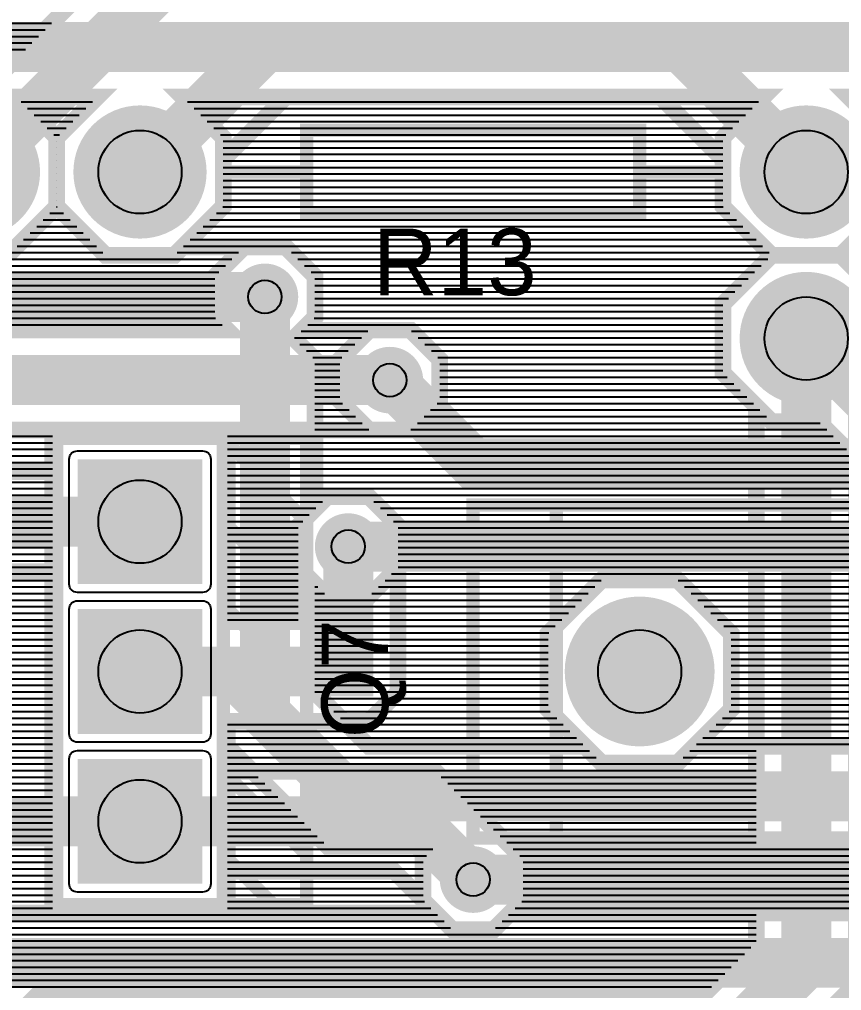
# Model space of a CAD drawing. Header units: inches. Extents: x -5.9 to 5.9, y -1.2 to 1.2.
# Drawn here: x 1.737 to 2.23, y 0.077 to 0.66 of the extents above; entities that cross this region are included whole.
import ezdxf

# ---------------------------------------------------------------- set-up
doc = ezdxf.new("R2010")
doc.units = ezdxf.units.IN
doc.layers.get('0').update_dxf_attribs({"linetype": 'CONTINUOUS'})

# ---------------------------------------------------------------- blocks, each defined once
blk = doc.blocks.new('EPAD')
at = {"const_width": 0.5}
blk.add_lwpolyline([(-0.25, 0, 1), (0.25, 0, 1)], format="xyb", close=True, dxfattribs=at)
blk = doc.blocks.new('RPAD')
blk.add_trace([(-0.5, -0.5), (-0.5, 0.5), (0.5, -0.5), (0.5, 0.5)])

msp = doc.modelspace()

# ---------------------------------------------------------------- linework, layer by layer
for points, const_width in [([(1.716633, 0.6185), (1.821633, 0.7235), (2.746485, 0.7235), (2.814059, 0.655926), (2.814059, -0.069074), (2.846485, -0.1015), (3.196485, -0.1015), (3.264059, -0.169074), (3.264059, -0.444074)], 0.01), ([(3.309059, -0.5315), (3.234059, -0.4565), (3.234059, -0.1815), (3.184059, -0.1315), (2.834059, -0.1315), (2.784059, -0.0815), (2.784059, 0.6435), (2.734059, 0.6935), (1.834059, 0.6935), (1.709059, 0.5685)], 0.03), ([(2.209059, 0.5685), (2.134059, 0.6435), (0.284059, 0.6435), (0.109059, 0.4685), (-0.810941, 0.4685)], 0.03), ([(1.209059, 0.5685), (1.284059, 0.6435), (4.734059, 0.6435), (4.809059, 0.5685)], 0.03), ([(3.109059, -0.8315), (3.109059, -0.7565), (3.059059, -0.7065), (3.059059, -0.1815), (2.784059, -0.1815), (2.734059, -0.1315), (2.734059, 0.5935), (2.684059, 0.6435), (1.884059, 0.6435), (1.809059, 0.5685)], 0.03), ([(2.209059, 0.5685), (2.434059, 0.5685), (2.509059, 0.6435), (3.084059, 0.6435), (3.134059, 0.5935), (3.134059, 0.3685)], 0.03), ([(2.259059, 0.547789), (2.22977, 0.5185), (2.188348, 0.5185), (2.159059, 0.547789), (2.159059, 0.589211), (2.183349, 0.6135), (1.896485, 0.6135), (1.859059, 0.576074), (1.859059, 0.547789), (1.834769, 0.5235), (1.896485, 0.5235), (1.914059, 0.505926), (1.914059, 0.481074), (1.906485, 0.4735), (1.971485, 0.4735), (1.989059, 0.455926), (1.989059, 0.431074), (1.971485, 0.4135), (1.071633, 0.4135)], 0.01), ([(2.24977, 0.5385), (2.22977, 0.5185), (2.188348, 0.5185), (2.159059, 0.547789), (2.159059, 0.576074), (2.121633, 0.6135), (1.834769, 0.6135), (1.859059, 0.589211), (1.859059, 0.547789), (1.82977, 0.5185), (1.788348, 0.5185), (1.759059, 0.547789), (1.759059, 0.589211), (1.783349, 0.6135), (1.734769, 0.6135), (1.759059, 0.589211), (1.759059, 0.547789), (1.72977, 0.5185)], 0.01), ([(2.583349, 0.6135), (2.234769, 0.6135), (2.259059, 0.589211)], 0.01), ([(1.909059, 0.5435), (2.109059, 0.5435), (2.109059, 0.5935), (1.909059, 0.5935), (1.909059, 0.5435)], 0.008), ([(1.909059, 0.5435), (2.109059, 0.5435), (2.109059, 0.5935), (1.909059, 0.5935), (1.909059, 0.5435)], 0.008), ([(1.909059, 0.5435), (2.109059, 0.5435), (2.109059, 0.5935), (1.909059, 0.5935), (1.909059, 0.5435)], 0.008), ([(2.209059, 0.4685), (2.284059, 0.3935), (2.834059, 0.3935), (3.009059, 0.5685)], 0.03), ([(1.909059, 0.5685), (1.859059, 0.5685)], 0.008), ([(1.909059, 0.5685), (1.859059, 0.5685)], 0.008), ([(1.909059, 0.5685), (1.859059, 0.5685)], 0.008), ([(2.159059, 0.5685), (2.109059, 0.5685)], 0.008), ([(2.159059, 0.5685), (2.109059, 0.5685)], 0.008), ([(2.159059, 0.5685), (2.109059, 0.5685)], 0.008), ([(5.284059, 0.16535), (5.284059, 0.3935), (5.234059, 0.4435), (3.834059, 0.4435), (3.734059, 0.5435), (3.159059, 0.5435), (3.009059, 0.3935), (2.009059, 0.3935), (1.959059, 0.4435)], 0.03), ([(1.521633, 0.4735), (1.861633, 0.4735), (1.854059, 0.481074), (1.854059, 0.505926), (1.871633, 0.5235), (1.896485, 0.5235), (1.914059, 0.505926), (1.914059, 0.481074), (1.901485, 0.4685), (1.914059, 0.455926), (1.914059, 0.365926), (1.921633, 0.3735), (1.946485, 0.3735), (1.964059, 0.355926), (1.964059, 0.331074), (1.946485, 0.3135), (1.921633, 0.3135), (1.914059, 0.321074), (1.914059, 0.255926), (1.946485, 0.2235), (2.076278, 0.2235), (2.054059, 0.245719), (2.054059, 0.291281), (2.086278, 0.3235), (2.131841, 0.3235), (2.164059, 0.291281), (2.164059, 0.245719), (2.14184, 0.2235), (2.471485, 0.2235)], 0.01), ([(1.679059, 0.005926), (1.746633, 0.0735), (2.146633, 0.0735), (2.179059, 0.105926), (2.179059, 0.427789), (2.159059, 0.447789), (2.159059, 0.489211), (2.188348, 0.5185), (2.22977, 0.5185), (2.259059, 0.489211)], 0.01), ([(2.846485, 0.3635), (2.271633, 0.3635), (2.216633, 0.4185), (2.188348, 0.4185), (2.159059, 0.447789), (2.159059, 0.489211), (2.188348, 0.5185), (2.22977, 0.5185), (2.259059, 0.489211), (2.259059, 0.460926), (2.296485, 0.4235), (2.583349, 0.4235), (2.559059, 0.447789), (2.559059, 0.489211), (2.588348, 0.5185), (2.62977, 0.5185), (2.659059, 0.489211), (2.659059, 0.447789), (2.634769, 0.4235), (2.821633, 0.4235)], 0.01), ([(0.884059, 0.4935), (1.884059, 0.4935)], 0.03), ([(1.884059, 0.4935), (1.884059, 0.2435), (1.934059, 0.1935), (2.259059, 0.1935), (2.309059, 0.2435), (2.784059, 0.2435), (2.834059, 0.1935), (3.159059, 0.1935), (3.209059, 0.2435), (3.784059, 0.2435), (3.834059, 0.1935), (3.834059, -0.089), (3.884059, -0.139), (4.109059, -0.139), (4.109059, -0.2315)], 0.03), ([(2.259059, 0.489211), (2.259059, 0.447789), (2.239059, 0.427789), (2.239059, 0.081074), (2.171485, 0.0135), (2.14184, 0.0135), (2.164059, -0.008719), (2.164059, -0.054281), (2.131841, -0.0865), (2.086278, -0.0865), (2.054059, -0.054281), (2.054059, -0.008719), (2.076278, 0.0135), (1.94184, 0.0135), (1.964059, -0.008719), (1.964059, -0.054281), (1.931841, -0.0865), (1.886278, -0.0865), (1.854059, -0.054281), (1.854059, -0.008719), (1.876278, 0.0135), (1.771485, 0.0135), (1.739059, -0.018926), (1.739059, -0.883719)], 0.01), ([(4.009059, -0.5315), (3.834059, -0.3565), (3.009059, -0.3565), (2.959059, -0.3065), (2.959059, 0.0435), (2.909059, 0.0935), (-0.890941, 0.0935), (-0.940941, 0.1435), (-2.665941, 0.1435), (-2.990941, 0.4685)], 0.03), ([(1.709059, -0.9315), (1.709059, -0.0065), (1.759059, 0.0435), (2.159059, 0.0435), (2.209059, 0.0935), (2.209059, 0.4685)], 0.03), ([(1.929059, 0.431074), (1.929059, 0.455926), (1.946633, 0.4735), (1.971485, 0.4735), (1.989059, 0.455926), (1.989059, 0.431074), (1.971485, 0.4135), (1.946633, 0.4135), (1.929059, 0.431074)], 0.01), ([(0.309059, 0.4435), (0.384059, 0.4435), (0.484059, 0.3435), (1.434059, 0.3435), (1.534059, 0.4435), (1.884059, 0.4435), (1.884059, 0.2435), (1.934059, 0.1935), (2.459059, 0.1935)], 0.03), ([(1.959059, 0.4435), (1.084059, 0.4435)], 0.03), ([(-0.25816, 0.1235), (1.986633, 0.1235), (1.979059, 0.131074), (1.979059, 0.155926), (1.986633, 0.1635), (1.921633, 0.1635), (1.861559, 0.223575), (1.861559, 0.126), (1.756559, 0.126), (1.756559, 0.411), (1.854059, 0.411), (1.854059, 0.4135), (1.546485, 0.4135)], 0.01), ([(1.146633, 0.3885), (1.756559, 0.3885), (1.756559, 0.411), (1.861559, 0.411), (1.861559, 0.2985), (1.904059, 0.2985), (1.904059, 0.355926), (1.921633, 0.3735), (1.946485, 0.3735), (1.964059, 0.355926), (1.964059, 0.256074), (1.946485, 0.2385), (1.861559, 0.2385), (1.861559, 0.2085), (1.986485, 0.2085), (2.021485, 0.1735), (2.021485, 0.1735), (2.039059, 0.155926), (2.039059, 0.131074), (2.021485, 0.1135), (1.996633, 0.1135), (1.979059, 0.131074), (1.979059, 0.131074), (1.961633, 0.1485), (1.861559, 0.1485), (1.861559, 0.126), (1.756559, 0.126), (1.756559, 0.3285), (1.171485, 0.3285)], 0.01), ([(1.759059, 0.1285), (1.859059, 0.1285), (1.859059, 0.4085), (1.759059, 0.4085), (1.759059, 0.1285)], 0.008), ([(1.759059, 0.1285), (1.859059, 0.1285), (1.859059, 0.4085), (1.759059, 0.4085), (1.759059, 0.1285)], 0.008), ([(1.759059, 0.1285), (1.859059, 0.1285), (1.859059, 0.4085), (1.759059, 0.4085), (1.759059, 0.1285)], 0.008), ([(1.859059, 0.4085), (1.909059, 0.4085), (1.909059, 0.1285), (1.859059, 0.1285)], 0.008), ([(1.859059, 0.4085), (1.909059, 0.3585)], 0.008), ([(1.859059, 0.4085), (1.909059, 0.4085), (1.909059, 0.1285), (1.859059, 0.1285)], 0.008), ([(1.859059, 0.4085), (1.909059, 0.3585)], 0.008), ([(1.859059, 0.4085), (1.909059, 0.4085), (1.909059, 0.1285), (1.859059, 0.1285)], 0.008), ([(1.859059, 0.4085), (1.909059, 0.3585)], 0.008), ([(1.109059, -0.3315), (1.109059, 0.3085), (1.159059, 0.3585), (1.809059, 0.3585)], 0.03), ([(2.009059, 0.1685), (3.159059, 0.1685), (3.159059, 0.3685), (2.009059, 0.3685), (2.009059, 0.1685)], 0.008), ([(2.009059, 0.1685), (3.159059, 0.1685), (3.159059, 0.3685), (2.009059, 0.3685), (2.009059, 0.1685)], 0.008), ([(2.009059, 0.1685), (3.159059, 0.1685), (3.159059, 0.3685), (2.009059, 0.3685), (2.009059, 0.1685)], 0.008), ([(2.059059, 0.3685), (2.059059, 0.1685)], 0.008), ([(2.059059, 0.3685), (2.059059, 0.1685)], 0.008), ([(2.059059, 0.3685), (2.059059, 0.1685)], 0.008), ([(1.859059, 0.3585), (1.909059, 0.3085)], 0.008), ([(1.859059, 0.3585), (1.909059, 0.3085)], 0.008), ([(1.859059, 0.3585), (1.909059, 0.3085)], 0.008), ([(1.934059, 0.3435), (1.934059, 0.2685), (1.809059, 0.2685)], 0.03), ([(1.934059, 0.3435), (2.884059, 0.3435)], 0.03), ([(2.054059, 0.245719), (2.054059, 0.291281), (2.086278, 0.3235), (2.131841, 0.3235), (2.164059, 0.291281), (2.164059, 0.245719), (2.131841, 0.2135), (2.086278, 0.2135), (2.054059, 0.245719)], 0.01), ([(1.859059, 0.3085), (1.909059, 0.2585)], 0.008), ([(1.859059, 0.3085), (1.909059, 0.2585)], 0.008), ([(1.859059, 0.3085), (1.909059, 0.2585)], 0.008), ([(1.859059, 0.2585), (1.909059, 0.2085)], 0.008), ([(1.859059, 0.2585), (1.909059, 0.2085)], 0.008), ([(1.859059, 0.2585), (1.909059, 0.2085)], 0.008), ([(1.859059, 0.2085), (1.909059, 0.1585)], 0.008), ([(1.859059, 0.2085), (1.909059, 0.1585)], 0.008), ([(1.859059, 0.2085), (1.909059, 0.1585)], 0.008), ([(1.809059, 0.1785), (-0.030941, 0.1785), (-0.040941, 0.1685)], 0.03), ([(1.809059, 0.1785), (1.974059, 0.1785), (2.009059, 0.1435)], 0.03), ([(3.309059, 0.1685), (3.234059, 0.0935), (-0.790941, 0.0935), (-0.840941, 0.1435), (-1.715941, 0.1435), (-1.765941, 0.0935)], 0.03), ([(2.471485, 0.1635), (2.031485, 0.1635), (2.039059, 0.155926), (2.039059, 0.131074), (2.031485, 0.1235), (3.221633, 0.1235)], 0.01), ([(1.859059, 0.1585), (1.889059, 0.1285)], 0.008), ([(1.859059, 0.1585), (1.889059, 0.1285)], 0.008), ([(1.859059, 0.1585), (1.889059, 0.1285)], 0.008), ([(2.009059, 0.1435), (3.034059, 0.1435), (3.359059, -0.1815), (3.659059, -0.1815)], 0.03)]:
    msp.add_lwpolyline(points, dxfattribs=dict(const_width=const_width))
for points in [[(0.91213, 0.657854), (1.755988, 0.657854)], [(0.916067, 0.653917), (1.752051, 0.653917)], [(0.920004, 0.64998), (1.748114, 0.64998)], [(0.923941, 0.646043), (1.744177, 0.646043)], [(0.927878, 0.642106), (1.74024, 0.642106)], [(1.737659, 0.61061), (1.780459, 0.61061)], [(1.741596, 0.606673), (1.776522, 0.606673)], [(1.837659, 0.61061), (2.124524, 0.61061)], [(1.841596, 0.606673), (2.128461, 0.606673)], [(1.889657, 0.606673), (2.176522, 0.606673)], [(1.893594, 0.61061), (2.180459, 0.61061)], [(1.745533, 0.602736), (1.772585, 0.602736)], [(1.845533, 0.602736), (2.132398, 0.602736)], [(1.88572, 0.602736), (2.172585, 0.602736)], [(1.74947, 0.598799), (1.768648, 0.598799)], [(1.84947, 0.598799), (2.136335, 0.598799)], [(1.881783, 0.598799), (2.168648, 0.598799)], [(1.753407, 0.594862), (1.764711, 0.594862)], [(1.757344, 0.590925), (1.760774, 0.590925)], [(1.853407, 0.594862), (2.140272, 0.594862)], [(1.857344, 0.590925), (2.144209, 0.590925)], [(1.873909, 0.590925), (2.160774, 0.590925)], [(1.877846, 0.594862), (2.164711, 0.594862)], [(1.759059, 0.586988), (1.759059, 0.586988)], [(1.859059, 0.586988), (2.148146, 0.586988)], [(1.869972, 0.586988), (2.159059, 0.586988)], [(1.759059, 0.583051), (1.759059, 0.583051)], [(1.759059, 0.579114), (1.759059, 0.579114)], [(1.859059, 0.583051), (2.152083, 0.583051)], [(1.859059, 0.579114), (2.15602, 0.579114)], [(1.862098, 0.579114), (2.159059, 0.579114)], [(1.866035, 0.583051), (2.159059, 0.583051)], [(1.759059, 0.575177), (1.759059, 0.575177)], [(1.859059, 0.575177), (2.159059, 0.575177)], [(1.859059, 0.575177), (2.159059, 0.575177)], [(1.759059, 0.57124), (1.759059, 0.57124)], [(1.759059, 0.567303), (1.759059, 0.567303)], [(1.859059, 0.57124), (2.159059, 0.57124)], [(1.859059, 0.57124), (2.159059, 0.57124)], [(1.859059, 0.567303), (2.159059, 0.567303)], [(1.859059, 0.567303), (2.159059, 0.567303)], [(1.759059, 0.563366), (1.759059, 0.563366)], [(1.859059, 0.563366), (2.159059, 0.563366)], [(1.859059, 0.563366), (2.159059, 0.563366)], [(1.759059, 0.559429), (1.759059, 0.559429)], [(1.759059, 0.555492), (1.759059, 0.555492)], [(1.859059, 0.559429), (2.159059, 0.559429)], [(1.859059, 0.559429), (2.159059, 0.559429)], [(1.859059, 0.555492), (2.159059, 0.555492)], [(1.859059, 0.555492), (2.159059, 0.555492)], [(1.759059, 0.551555), (1.759059, 0.551555)], [(1.859059, 0.551555), (2.159059, 0.551555)], [(1.859059, 0.551555), (2.159059, 0.551555)], [(1.75495, 0.543681), (1.763168, 0.543681)], [(1.758887, 0.547618), (1.759231, 0.547618)], [(1.85495, 0.543681), (2.163168, 0.543681)], [(1.85495, 0.543681), (2.163168, 0.543681)], [(1.858887, 0.547618), (2.159231, 0.547618)], [(1.858887, 0.547618), (2.159231, 0.547618)], [(1.751013, 0.539744), (1.767105, 0.539744)], [(1.851013, 0.539744), (2.167105, 0.539744)], [(1.851013, 0.539744), (2.167105, 0.539744)], [(1.743139, 0.53187), (1.774979, 0.53187)], [(1.747076, 0.535807), (1.771042, 0.535807)], [(1.843139, 0.53187), (2.174979, 0.53187)], [(1.843139, 0.53187), (2.174979, 0.53187)], [(1.847076, 0.535807), (2.171042, 0.535807)], [(1.847076, 0.535807), (2.171042, 0.535807)], [(1.739202, 0.527933), (1.778916, 0.527933)], [(1.839202, 0.527933), (2.178916, 0.527933)], [(1.839202, 0.527933), (2.178916, 0.527933)], [(1.731328, 0.520059), (1.78679, 0.520059)], [(1.735265, 0.523996), (1.782853, 0.523996)], [(1.831328, 0.520059), (1.868192, 0.520059)], [(1.835265, 0.523996), (2.182853, 0.523996)], [(1.835265, 0.523996), (2.182853, 0.523996)], [(1.899926, 0.520059), (2.18679, 0.520059)], [(1.899926, 0.520059), (2.18679, 0.520059)], [(0.903863, 0.516122), (1.864255, 0.516122)], [(1.903863, 0.516122), (2.185971, 0.516122)], [(1.903863, 0.516122), (2.185971, 0.516122)], [(0.9078, 0.512185), (1.860318, 0.512185)], [(0.911737, 0.508248), (1.856381, 0.508248)], [(1.9078, 0.512185), (2.182034, 0.512185)], [(1.9078, 0.512185), (2.182034, 0.512185)], [(1.911737, 0.508248), (2.178097, 0.508248)], [(1.911737, 0.508248), (2.178097, 0.508248)], [(0.914059, 0.504311), (1.854059, 0.504311)], [(1.914059, 0.504311), (2.17416, 0.504311)], [(1.914059, 0.504311), (2.17416, 0.504311)], [(0.914059, 0.500374), (1.854059, 0.500374)], [(0.914059, 0.496437), (1.854059, 0.496437)], [(1.914059, 0.500374), (2.170223, 0.500374)], [(1.914059, 0.500374), (2.170223, 0.500374)], [(1.914059, 0.496437), (2.166286, 0.496437)], [(1.914059, 0.496437), (2.166286, 0.496437)], [(0.914059, 0.4925), (1.854059, 0.4925)], [(1.914059, 0.4925), (2.162349, 0.4925)], [(1.914059, 0.4925), (2.162349, 0.4925)], [(0.914059, 0.488563), (1.854059, 0.488563)], [(0.914059, 0.484626), (1.854059, 0.484626)], [(1.914059, 0.488563), (2.159059, 0.488563)], [(1.914059, 0.488563), (2.159059, 0.488563)], [(1.914059, 0.484626), (2.159059, 0.484626)], [(1.914059, 0.484626), (2.159059, 0.484626)], [(0.913674, 0.480689), (1.854444, 0.480689)], [(1.913674, 0.480689), (2.159059, 0.480689)], [(1.913674, 0.480689), (2.159059, 0.480689)], [(0.909737, 0.476752), (1.858381, 0.476752)], [(1.9058, 0.472815), (1.945948, 0.472815)], [(1.909737, 0.476752), (2.159059, 0.476752)], [(1.909737, 0.476752), (2.159059, 0.476752)], [(1.97217, 0.472815), (2.159059, 0.472815)], [(1.97217, 0.472815), (2.159059, 0.472815)], [(1.901863, 0.468878), (1.942011, 0.468878)], [(1.976107, 0.468878), (2.159059, 0.468878)], [(1.976107, 0.468878), (2.159059, 0.468878)], [(1.905043, 0.464941), (1.938074, 0.464941)], [(1.90898, 0.461004), (1.934137, 0.461004)], [(1.980044, 0.464941), (2.159059, 0.464941)], [(1.980044, 0.464941), (2.159059, 0.464941)], [(1.983981, 0.461004), (2.159059, 0.461004)], [(1.983981, 0.461004), (2.159059, 0.461004)], [(1.912917, 0.457067), (1.9302, 0.457067)], [(1.987918, 0.457067), (2.159059, 0.457067)], [(1.987918, 0.457067), (2.159059, 0.457067)], [(1.914059, 0.45313), (1.929059, 0.45313)], [(1.914059, 0.449193), (1.929059, 0.449193)], [(1.989059, 0.45313), (2.159059, 0.45313)], [(1.989059, 0.45313), (2.159059, 0.45313)], [(1.989059, 0.449193), (2.159059, 0.449193)], [(1.989059, 0.449193), (2.159059, 0.449193)], [(1.914059, 0.445256), (1.929059, 0.445256)], [(1.989059, 0.445256), (2.161593, 0.445256)], [(1.989059, 0.445256), (2.161593, 0.445256)], [(1.914059, 0.441319), (1.929059, 0.441319)], [(1.989059, 0.441319), (2.16553, 0.441319)], [(1.989059, 0.441319), (2.16553, 0.441319)], [(1.914059, 0.437382), (1.929059, 0.437382)], [(1.914059, 0.433445), (1.929059, 0.433445)], [(1.989059, 0.437382), (2.169467, 0.437382)], [(1.989059, 0.437382), (2.169467, 0.437382)], [(1.989059, 0.433445), (2.173404, 0.433445)], [(1.989059, 0.433445), (2.173404, 0.433445)], [(1.914059, 0.429508), (1.930625, 0.429508)], [(1.987493, 0.429508), (2.177341, 0.429508)], [(1.987493, 0.429508), (2.177341, 0.429508)], [(1.914059, 0.425571), (1.934562, 0.425571)], [(1.914059, 0.421634), (1.938499, 0.421634)], [(1.979619, 0.421634), (2.179059, 0.421634)], [(1.979619, 0.421634), (2.185215, 0.421634)], [(1.983556, 0.425571), (2.179059, 0.425571)], [(1.983556, 0.425571), (2.181278, 0.425571)], [(1.914059, 0.417697), (1.942436, 0.417697)], [(1.975682, 0.417697), (2.179059, 0.417697)], [(1.975682, 0.417697), (2.217437, 0.417697)], [(0.824304, 0.409823), (1.756559, 0.409823)], [(1.542807, 0.409823), (1.756559, 0.409823)], [(1.861559, 0.409823), (2.179059, 0.409823)], [(1.914059, 0.41376), (1.946373, 0.41376)], [(1.914059, 0.409823), (2.225311, 0.409823)], [(1.971745, 0.41376), (2.179059, 0.41376)], [(1.971745, 0.41376), (2.221374, 0.41376)], [(0.828241, 0.405886), (1.756559, 0.405886)], [(1.53887, 0.405886), (1.756559, 0.405886)], [(1.861559, 0.405886), (2.179059, 0.405886)], [(1.914059, 0.405886), (2.229248, 0.405886)], [(0.832178, 0.401949), (1.756559, 0.401949)], [(0.836115, 0.398012), (1.756559, 0.398012)], [(1.530996, 0.398012), (1.756559, 0.398012)], [(1.534933, 0.401949), (1.756559, 0.401949)], [(1.861559, 0.401949), (2.179059, 0.401949)], [(1.861559, 0.398012), (2.179059, 0.398012)], [(1.914059, 0.401949), (2.233185, 0.401949)], [(1.914059, 0.398012), (2.237122, 0.398012)], [(0.840052, 0.394075), (1.756559, 0.394075)], [(1.527059, 0.394075), (1.756559, 0.394075)], [(1.861559, 0.394075), (2.179059, 0.394075)], [(1.914059, 0.394075), (2.241059, 0.394075)], [(0.843989, 0.390138), (1.756559, 0.390138)], [(1.519185, 0.386201), (1.756559, 0.386201)], [(1.523122, 0.390138), (1.756559, 0.390138)], [(1.861559, 0.390138), (2.179059, 0.390138)], [(1.861559, 0.386201), (2.179059, 0.386201)], [(1.914059, 0.390138), (2.244996, 0.390138)], [(1.914059, 0.386201), (2.248933, 0.386201)], [(1.515248, 0.382264), (1.756559, 0.382264)], [(1.861559, 0.382264), (2.179059, 0.382264)], [(1.914059, 0.382264), (2.25287, 0.382264)], [(1.507374, 0.37439), (1.756559, 0.37439)], [(1.511311, 0.378327), (1.756559, 0.378327)], [(1.861559, 0.378327), (2.179059, 0.378327)], [(1.861559, 0.37439), (2.179059, 0.37439)], [(1.914059, 0.378327), (2.256807, 0.378327)], [(1.914059, 0.37439), (2.260744, 0.37439)], [(1.503437, 0.370453), (1.756559, 0.370453)], [(1.861559, 0.370453), (1.918586, 0.370453)], [(1.914059, 0.370453), (1.918586, 0.370453)], [(1.949532, 0.370453), (2.179059, 0.370453)], [(1.949532, 0.370453), (2.264681, 0.370453)], [(1.495563, 0.362579), (1.756559, 0.362579)], [(1.4995, 0.366516), (1.756559, 0.366516)], [(1.861559, 0.366516), (1.914649, 0.366516)], [(1.861559, 0.362579), (1.910712, 0.362579)], [(1.914059, 0.366516), (1.914649, 0.366516)], [(1.953469, 0.366516), (2.179059, 0.366516)], [(1.953469, 0.366516), (2.268618, 0.366516)], [(1.957406, 0.362579), (2.179059, 0.362579)], [(1.957406, 0.362579), (2.860712, 0.362579)], [(1.491626, 0.358642), (1.756559, 0.358642)], [(1.861559, 0.358642), (1.906775, 0.358642)], [(1.961343, 0.358642), (2.179059, 0.358642)], [(1.961343, 0.358642), (2.856775, 0.358642)], [(1.483752, 0.350768), (1.756559, 0.350768)], [(1.487689, 0.354705), (1.756559, 0.354705)], [(1.861559, 0.354705), (1.904059, 0.354705)], [(1.861559, 0.350768), (1.904059, 0.350768)], [(1.964059, 0.354705), (2.179059, 0.354705)], [(1.964059, 0.354705), (2.854059, 0.354705)], [(1.964059, 0.350768), (2.179059, 0.350768)], [(1.964059, 0.350768), (2.854059, 0.350768)], [(1.479815, 0.346831), (1.756559, 0.346831)], [(1.861559, 0.346831), (1.904059, 0.346831)], [(1.964059, 0.346831), (2.179059, 0.346831)], [(1.964059, 0.346831), (2.854059, 0.346831)], [(1.471941, 0.338957), (1.756559, 0.338957)], [(1.475878, 0.342894), (1.756559, 0.342894)], [(1.861559, 0.342894), (1.904059, 0.342894)], [(1.861559, 0.338957), (1.904059, 0.338957)], [(1.964059, 0.342894), (2.179059, 0.342894)], [(1.964059, 0.342894), (2.854059, 0.342894)], [(1.964059, 0.338957), (2.179059, 0.338957)], [(1.964059, 0.338957), (2.854059, 0.338957)], [(1.468004, 0.33502), (1.756559, 0.33502)], [(1.861559, 0.33502), (1.904059, 0.33502)], [(1.964059, 0.33502), (2.179059, 0.33502)], [(1.964059, 0.33502), (2.854059, 0.33502)], [(1.17013, 0.327146), (1.756559, 0.327146)], [(1.46013, 0.327146), (1.756559, 0.327146)], [(1.464067, 0.331083), (1.756559, 0.331083)], [(1.861559, 0.331083), (1.904059, 0.331083)], [(1.861559, 0.327146), (1.904059, 0.327146)], [(1.960131, 0.327146), (2.857987, 0.327146)], [(1.964059, 0.331083), (2.179059, 0.331083)], [(1.964059, 0.331083), (2.854059, 0.331083)], [(1.964059, 0.327146), (2.179059, 0.327146)], [(1.632131, 0.323209), (1.756559, 0.323209)], [(1.632131, 0.323209), (1.756559, 0.323209)], [(1.861559, 0.323209), (1.904059, 0.323209)], [(1.956194, 0.323209), (2.085987, 0.323209)], [(1.964059, 0.323209), (2.085987, 0.323209)], [(2.132131, 0.323209), (2.179059, 0.323209)], [(2.132131, 0.323209), (2.861924, 0.323209)], [(1.636069, 0.319272), (1.756559, 0.319272)], [(1.636069, 0.319272), (1.756559, 0.319272)], [(1.640006, 0.315335), (1.756559, 0.315335)], [(1.640006, 0.315335), (1.756559, 0.315335)], [(1.861559, 0.319272), (1.904059, 0.319272)], [(1.861559, 0.315335), (1.904059, 0.315335)], [(1.914059, 0.319272), (1.915861, 0.319272)], [(1.914059, 0.315335), (1.919798, 0.315335)], [(1.94832, 0.315335), (2.078113, 0.315335)], [(1.952257, 0.319272), (2.08205, 0.319272)], [(1.964059, 0.319272), (2.08205, 0.319272)], [(1.964059, 0.315335), (2.078113, 0.315335)], [(2.136069, 0.319272), (2.179059, 0.319272)], [(2.136069, 0.319272), (2.865861, 0.319272)], [(2.140006, 0.315335), (2.179059, 0.315335)], [(2.140006, 0.315335), (2.869798, 0.315335)], [(1.643943, 0.311398), (1.756559, 0.311398)], [(1.643943, 0.311398), (1.756559, 0.311398)], [(1.861559, 0.311398), (1.904059, 0.311398)], [(1.914059, 0.311398), (2.074176, 0.311398)], [(1.964059, 0.311398), (2.074176, 0.311398)], [(2.143943, 0.311398), (2.179059, 0.311398)], [(2.143943, 0.311398), (3.074176, 0.311398)], [(1.64788, 0.307461), (1.756559, 0.307461)], [(1.64788, 0.307461), (1.756559, 0.307461)], [(1.651817, 0.303524), (1.756559, 0.303524)], [(1.651817, 0.303524), (1.756559, 0.303524)], [(1.861559, 0.307461), (1.904059, 0.307461)], [(1.861559, 0.303524), (1.904059, 0.303524)], [(1.914059, 0.307461), (2.070239, 0.307461)], [(1.914059, 0.303524), (2.066302, 0.303524)], [(1.964059, 0.307461), (2.070239, 0.307461)], [(1.964059, 0.303524), (2.066302, 0.303524)], [(2.14788, 0.307461), (2.179059, 0.307461)], [(2.14788, 0.307461), (3.070239, 0.307461)], [(2.151817, 0.303524), (2.179059, 0.303524)], [(2.151817, 0.303524), (3.066302, 0.303524)], [(1.655754, 0.299587), (1.756559, 0.299587)], [(1.655754, 0.299587), (1.756559, 0.299587)], [(1.861559, 0.299587), (1.904059, 0.299587)], [(1.914059, 0.299587), (2.062365, 0.299587)], [(1.964059, 0.299587), (2.062365, 0.299587)], [(2.155754, 0.299587), (2.179059, 0.299587)], [(2.155754, 0.299587), (3.062365, 0.299587)], [(1.659691, 0.29565), (1.756559, 0.29565)], [(1.659691, 0.29565), (1.756559, 0.29565)], [(1.663628, 0.291713), (1.756559, 0.291713)], [(1.663628, 0.291713), (1.756559, 0.291713)], [(1.914059, 0.29565), (2.058428, 0.29565)], [(1.914059, 0.291713), (2.054491, 0.291713)], [(1.964059, 0.29565), (2.058428, 0.29565)], [(1.964059, 0.291713), (2.054491, 0.291713)], [(2.159691, 0.29565), (2.179059, 0.29565)], [(2.159691, 0.29565), (3.058428, 0.29565)], [(2.163628, 0.291713), (2.179059, 0.291713)], [(2.163628, 0.291713), (3.054491, 0.291713)], [(1.664059, 0.287776), (1.756559, 0.287776)], [(1.664059, 0.287776), (1.756559, 0.287776)], [(1.914059, 0.287776), (2.054059, 0.287776)], [(1.964059, 0.287776), (2.054059, 0.287776)], [(2.164059, 0.287776), (2.179059, 0.287776)], [(2.164059, 0.287776), (3.054059, 0.287776)], [(1.664059, 0.283839), (1.756559, 0.283839)], [(1.664059, 0.283839), (1.756559, 0.283839)], [(1.914059, 0.283839), (2.054059, 0.283839)], [(1.964059, 0.283839), (2.054059, 0.283839)], [(2.164059, 0.283839), (2.179059, 0.283839)], [(2.164059, 0.283839), (3.054059, 0.283839)], [(1.664059, 0.279902), (1.756559, 0.279902)], [(1.664059, 0.279902), (1.756559, 0.279902)], [(1.664059, 0.275965), (1.756559, 0.275965)], [(1.664059, 0.275965), (1.756559, 0.275965)], [(1.914059, 0.279902), (2.054059, 0.279902)], [(1.914059, 0.275965), (2.054059, 0.275965)], [(1.964059, 0.279902), (2.054059, 0.279902)], [(1.964059, 0.275965), (2.054059, 0.275965)], [(2.164059, 0.279902), (2.179059, 0.279902)], [(2.164059, 0.279902), (3.054059, 0.279902)], [(2.164059, 0.275965), (2.179059, 0.275965)], [(2.164059, 0.275965), (3.054059, 0.275965)], [(1.664059, 0.272028), (1.756559, 0.272028)], [(1.664059, 0.272028), (1.756559, 0.272028)], [(1.914059, 0.272028), (2.054059, 0.272028)], [(1.964059, 0.272028), (2.054059, 0.272028)], [(2.164059, 0.272028), (2.179059, 0.272028)], [(2.164059, 0.272028), (3.054059, 0.272028)], [(1.664059, 0.268091), (1.756559, 0.268091)], [(1.664059, 0.268091), (1.756559, 0.268091)], [(1.664059, 0.264154), (1.756559, 0.264154)], [(1.664059, 0.264154), (1.756559, 0.264154)], [(1.914059, 0.268091), (2.054059, 0.268091)], [(1.914059, 0.264154), (2.054059, 0.264154)], [(1.964059, 0.268091), (2.054059, 0.268091)], [(1.964059, 0.264154), (2.054059, 0.264154)], [(2.164059, 0.268091), (2.179059, 0.268091)], [(2.164059, 0.268091), (3.054059, 0.268091)], [(2.164059, 0.264154), (2.179059, 0.264154)], [(2.164059, 0.264154), (3.054059, 0.264154)], [(1.664059, 0.260217), (1.756559, 0.260217)], [(1.664059, 0.260217), (1.756559, 0.260217)], [(1.914059, 0.260217), (2.054059, 0.260217)], [(1.964059, 0.260217), (2.054059, 0.260217)], [(2.164059, 0.260217), (2.179059, 0.260217)], [(2.164059, 0.260217), (3.054059, 0.260217)], [(1.664059, 0.25628), (1.756559, 0.25628)], [(1.664059, 0.25628), (1.756559, 0.25628)], [(1.664059, 0.252343), (1.756559, 0.252343)], [(1.664059, 0.252343), (1.756559, 0.252343)], [(1.914059, 0.25628), (2.054059, 0.25628)], [(1.917642, 0.252343), (2.054059, 0.252343)], [(1.960327, 0.252343), (2.054059, 0.252343)], [(1.964059, 0.25628), (2.054059, 0.25628)], [(2.164059, 0.25628), (2.179059, 0.25628)], [(2.164059, 0.25628), (3.054059, 0.25628)], [(2.164059, 0.252343), (2.179059, 0.252343)], [(2.164059, 0.252343), (3.054059, 0.252343)], [(1.664059, 0.248406), (1.756559, 0.248406)], [(1.664059, 0.248406), (1.756559, 0.248406)], [(1.921579, 0.248406), (2.054059, 0.248406)], [(1.95639, 0.248406), (2.054059, 0.248406)], [(2.164059, 0.248406), (2.179059, 0.248406)], [(2.164059, 0.248406), (3.054059, 0.248406)], [(1.658872, 0.240531), (1.756559, 0.240531)], [(1.658872, 0.240531), (1.756559, 0.240531)], [(1.662809, 0.244469), (1.756559, 0.244469)], [(1.662809, 0.244469), (1.756559, 0.244469)], [(1.925516, 0.244469), (2.055309, 0.244469)], [(1.929453, 0.240531), (2.059246, 0.240531)], [(1.948516, 0.240531), (2.059246, 0.240531)], [(1.952453, 0.244469), (2.055309, 0.244469)], [(2.158872, 0.240531), (2.179059, 0.240531)], [(2.158872, 0.240531), (3.059246, 0.240531)], [(2.162809, 0.244469), (2.179059, 0.244469)], [(2.162809, 0.244469), (3.055309, 0.244469)], [(1.654935, 0.236594), (1.756559, 0.236594)], [(1.654935, 0.236594), (1.756559, 0.236594)], [(1.861559, 0.236594), (2.063183, 0.236594)], [(1.93339, 0.236594), (2.063183, 0.236594)], [(2.154935, 0.236594), (2.179059, 0.236594)], [(2.154935, 0.236594), (3.063183, 0.236594)], [(1.647061, 0.22872), (1.756559, 0.22872)], [(1.647061, 0.22872), (1.756559, 0.22872)], [(1.650998, 0.232657), (1.756559, 0.232657)], [(1.650998, 0.232657), (1.756559, 0.232657)], [(1.861559, 0.232657), (2.06712, 0.232657)], [(1.861559, 0.22872), (2.071057, 0.22872)], [(1.937327, 0.232657), (2.06712, 0.232657)], [(1.941264, 0.22872), (2.071057, 0.22872)], [(2.147061, 0.22872), (2.179059, 0.22872)], [(2.147061, 0.22872), (3.071057, 0.22872)], [(2.150998, 0.232657), (2.179059, 0.232657)], [(2.150998, 0.232657), (3.06712, 0.232657)], [(1.643124, 0.224783), (1.756559, 0.224783)], [(1.643124, 0.224783), (1.756559, 0.224783)], [(1.861559, 0.224783), (2.074994, 0.224783)], [(1.945201, 0.224783), (2.074994, 0.224783)], [(2.143124, 0.224783), (2.179059, 0.224783)], [(2.143124, 0.224783), (3.074994, 0.224783)], [(1.63525, 0.216909), (1.756559, 0.216909)], [(1.63525, 0.216909), (1.756559, 0.216909)], [(1.639187, 0.220846), (1.756559, 0.220846)], [(1.639187, 0.220846), (1.756559, 0.220846)], [(1.861559, 0.220846), (2.078931, 0.220846)], [(1.861559, 0.220846), (1.864287, 0.220846)], [(1.861559, 0.216909), (2.082869, 0.216909)], [(1.861559, 0.216909), (1.868224, 0.216909)], [(2.13525, 0.216909), (2.179059, 0.216909)], [(2.139187, 0.220846), (2.179059, 0.220846)], [(1.264059, 0.212972), (1.756559, 0.212972)], [(1.282012, 0.212972), (1.756559, 0.212972)], [(1.861559, 0.212972), (2.179059, 0.212972)], [(1.861559, 0.212972), (1.872161, 0.212972)], [(1.263083, 0.205098), (1.756559, 0.205098)], [(1.264059, 0.209035), (1.756559, 0.209035)], [(1.285949, 0.209035), (1.756559, 0.209035)], [(1.289886, 0.205098), (1.756559, 0.205098)], [(1.861559, 0.209035), (2.179059, 0.209035)], [(1.861559, 0.209035), (1.876098, 0.209035)], [(1.861559, 0.205098), (1.880035, 0.205098)], [(1.989886, 0.205098), (2.179059, 0.205098)], [(1.259146, 0.201161), (1.756559, 0.201161)], [(1.293823, 0.201161), (1.756559, 0.201161)], [(1.861559, 0.201161), (1.883972, 0.201161)], [(1.993823, 0.201161), (2.179059, 0.201161)], [(1.251272, 0.193287), (1.756559, 0.193287)], [(1.255209, 0.197224), (1.756559, 0.197224)], [(1.29776, 0.197224), (1.756559, 0.197224)], [(1.301697, 0.193287), (1.756559, 0.193287)], [(1.861559, 0.197224), (1.887909, 0.197224)], [(1.861559, 0.193287), (1.891846, 0.193287)], [(1.99776, 0.197224), (2.179059, 0.197224)], [(2.001697, 0.193287), (2.179059, 0.193287)], [(1.247335, 0.18935), (1.756559, 0.18935)], [(1.305634, 0.18935), (1.756559, 0.18935)], [(1.861559, 0.18935), (1.895783, 0.18935)], [(2.005634, 0.18935), (2.179059, 0.18935)], [(1.239461, 0.181476), (1.756559, 0.181476)], [(1.243398, 0.185413), (1.756559, 0.185413)], [(1.309571, 0.185413), (1.756559, 0.185413)], [(1.313508, 0.181476), (1.756559, 0.181476)], [(1.861559, 0.185413), (1.89972, 0.185413)], [(1.861559, 0.181476), (1.903657, 0.181476)], [(2.009571, 0.185413), (2.179059, 0.185413)], [(2.013508, 0.181476), (2.179059, 0.181476)], [(1.235524, 0.177539), (1.756559, 0.177539)], [(1.317445, 0.177539), (1.756559, 0.177539)], [(1.861559, 0.177539), (1.907594, 0.177539)], [(2.017445, 0.177539), (2.179059, 0.177539)], [(1.22765, 0.169665), (1.756559, 0.169665)], [(1.231587, 0.173602), (1.756559, 0.173602)], [(1.321382, 0.173602), (1.756559, 0.173602)], [(1.325319, 0.169665), (1.756559, 0.169665)], [(1.861559, 0.173602), (1.911531, 0.173602)], [(1.861559, 0.169665), (1.915469, 0.169665)], [(2.021382, 0.173602), (2.179059, 0.173602)], [(2.02532, 0.169665), (2.179059, 0.169665)], [(1.223713, 0.165728), (1.756559, 0.165728)], [(1.329256, 0.165728), (1.756559, 0.165728)], [(1.861559, 0.165728), (1.919406, 0.165728)], [(2.029257, 0.165728), (2.179059, 0.165728)], [(-0.010941, 0.161791), (1.756559, 0.161791)], [(-0.010941, 0.157854), (1.756559, 0.157854)], [(1.333193, 0.161791), (1.756559, 0.161791)], [(1.33713, 0.157854), (1.756559, 0.157854)], [(1.861559, 0.161791), (1.984924, 0.161791)], [(1.861559, 0.157854), (1.980987, 0.157854)], [(2.033194, 0.161791), (2.179059, 0.161791)], [(2.033194, 0.161791), (3.259059, 0.161791)], [(2.037131, 0.157854), (2.179059, 0.157854)], [(2.037131, 0.157854), (3.255988, 0.157854)], [(-0.013098, 0.153917), (1.756559, 0.153917)], [(1.341067, 0.153917), (1.756559, 0.153917)], [(1.861559, 0.153917), (1.979059, 0.153917)], [(2.039059, 0.153917), (2.179059, 0.153917)], [(2.039059, 0.153917), (3.252051, 0.153917)], [(-0.020972, 0.146043), (1.756559, 0.146043)], [(-0.017035, 0.14998), (1.756559, 0.14998)], [(1.345004, 0.14998), (1.756559, 0.14998)], [(1.348941, 0.146043), (1.756559, 0.146043)], [(1.861559, 0.14998), (1.979059, 0.14998)], [(1.861559, 0.146043), (1.964091, 0.146043)], [(1.861559, 0.146043), (1.979059, 0.146043)], [(2.039059, 0.14998), (2.179059, 0.14998)], [(2.039059, 0.14998), (3.248114, 0.14998)], [(2.039059, 0.146043), (2.179059, 0.146043)], [(2.039059, 0.146043), (3.244177, 0.146043)], [(-0.024909, 0.142106), (1.756559, 0.142106)], [(1.352878, 0.142106), (1.756559, 0.142106)], [(1.861559, 0.142106), (1.968028, 0.142106)], [(1.861559, 0.142106), (1.979059, 0.142106)], [(2.039059, 0.142106), (2.179059, 0.142106)], [(2.039059, 0.142106), (3.24024, 0.142106)], [(-0.247428, 0.134232), (1.756559, 0.134232)], [(-0.243491, 0.138169), (1.756559, 0.138169)], [(1.356815, 0.138169), (1.756559, 0.138169)], [(1.360752, 0.134232), (1.756559, 0.134232)], [(1.861559, 0.138169), (1.971965, 0.138169)], [(1.861559, 0.138169), (1.979059, 0.138169)], [(1.861559, 0.134232), (1.975902, 0.134232)], [(1.861559, 0.134232), (1.979059, 0.134232)], [(2.039059, 0.138169), (2.179059, 0.138169)], [(2.039059, 0.138169), (3.236303, 0.138169)], [(2.039059, 0.134232), (2.179059, 0.134232)], [(2.039059, 0.134232), (3.232366, 0.134232)], [(-0.251365, 0.130295), (1.756559, 0.130295)], [(1.364689, 0.130295), (1.756559, 0.130295)], [(1.861559, 0.130295), (1.979838, 0.130295)], [(1.861559, 0.130295), (1.979838, 0.130295)], [(2.03828, 0.130295), (2.179059, 0.130295)], [(2.03828, 0.130295), (3.228429, 0.130295)], [(-0.255302, 0.126358), (1.756559, 0.126358)], [(1.368626, 0.126358), (1.756559, 0.126358)], [(1.861559, 0.126358), (1.983775, 0.126358)], [(1.861559, 0.126358), (1.983775, 0.126358)], [(2.034343, 0.126358), (2.179059, 0.126358)], [(2.034343, 0.126358), (3.224492, 0.126358)], [(1.372563, 0.122421), (1.987712, 0.122421)], [(1.3765, 0.118484), (1.991649, 0.118484)], [(2.026469, 0.118484), (2.179059, 0.118484)], [(2.030406, 0.122421), (2.179059, 0.122421)], [(1.380437, 0.114547), (1.995586, 0.114547)], [(2.022532, 0.114547), (2.179059, 0.114547)], [(1.384374, 0.11061), (2.179059, 0.11061)], [(1.388311, 0.106673), (2.179059, 0.106673)], [(1.392248, 0.102736), (2.17587, 0.102736)], [(1.396185, 0.098799), (2.171933, 0.098799)], [(1.400122, 0.094862), (2.167996, 0.094862)], [(1.404059, 0.090925), (2.164059, 0.090925)], [(1.407996, 0.086988), (2.160122, 0.086988)], [(1.411933, 0.083051), (2.156185, 0.083051)], [(1.41587, 0.079114), (2.152248, 0.079114)]]:
    msp.add_lwpolyline(points)
for points in [[(1.851559, 0.396), (1.851559, 0.321), (1.851459, 0.319978), (1.851173, 0.319032), (1.850719, 0.318182), (1.850114, 0.317445), (1.849377, 0.316841), (1.848527, 0.316386), (1.847581, 0.3161), (1.846559, 0.316), (1.771559, 0.316), (1.770537, 0.3161), (1.769591, 0.316386), (1.768741, 0.316841), (1.768004, 0.317445), (1.7674, 0.318182), (1.766945, 0.319032), (1.766659, 0.319978), (1.766559, 0.321), (1.766559, 0.396), (1.766659, 0.397022), (1.766945, 0.397968), (1.7674, 0.398818), (1.768004, 0.399555), (1.768741, 0.400159), (1.769591, 0.400614), (1.770537, 0.4009), (1.771559, 0.401), (1.846559, 0.401), (1.847581, 0.4009), (1.848527, 0.400614), (1.849377, 0.400159), (1.850114, 0.399555), (1.850719, 0.398818), (1.851173, 0.397968), (1.851459, 0.397022), (1.851559, 0.396)], [(1.851559, 0.306), (1.851559, 0.231), (1.851459, 0.229978), (1.851173, 0.229032), (1.850719, 0.228182), (1.850114, 0.227445), (1.849377, 0.226841), (1.848527, 0.226386), (1.847581, 0.2261), (1.846559, 0.226), (1.771559, 0.226), (1.770537, 0.2261), (1.769591, 0.226386), (1.768741, 0.226841), (1.768004, 0.227445), (1.7674, 0.228182), (1.766945, 0.229032), (1.766659, 0.229978), (1.766559, 0.231), (1.766559, 0.306), (1.766659, 0.307022), (1.766945, 0.307968), (1.7674, 0.308818), (1.768004, 0.309555), (1.768741, 0.310159), (1.769591, 0.310614), (1.770537, 0.3109), (1.771559, 0.311), (1.846559, 0.311), (1.847581, 0.3109), (1.848527, 0.310614), (1.849377, 0.310159), (1.850114, 0.309555), (1.850719, 0.308818), (1.851173, 0.307968), (1.851459, 0.307022), (1.851559, 0.306)], [(1.851559, 0.216), (1.851559, 0.141), (1.851459, 0.139978), (1.851173, 0.139032), (1.850719, 0.138182), (1.850114, 0.137445), (1.849377, 0.136841), (1.848527, 0.136386), (1.847581, 0.1361), (1.846559, 0.136), (1.771559, 0.136), (1.770537, 0.1361), (1.769591, 0.136386), (1.768741, 0.136841), (1.768004, 0.137445), (1.7674, 0.138182), (1.766945, 0.139032), (1.766659, 0.139978), (1.766559, 0.141), (1.766559, 0.216), (1.766659, 0.217022), (1.766945, 0.217968), (1.7674, 0.218818), (1.768004, 0.219555), (1.768741, 0.220159), (1.769591, 0.220614), (1.770537, 0.2209), (1.771559, 0.221), (1.846559, 0.221), (1.847581, 0.2209), (1.848527, 0.220614), (1.849377, 0.220159), (1.850114, 0.219555), (1.850719, 0.218818), (1.851173, 0.217968), (1.851459, 0.217022), (1.851559, 0.216)]]:
    msp.add_lwpolyline(points, close=True)
for centre, radius in [((1.809059, 0.5685), 0.025), ((2.209059, 0.5685), 0.025), ((1.884059, 0.4935), 0.01), ((2.209059, 0.4685), 0.025), ((1.959059, 0.4435), 0.01), ((1.809059, 0.3585), 0.025), ((1.934059, 0.3435), 0.01), ((1.809059, 0.2685), 0.025), ((2.109059, 0.2685), 0.025), ((1.809059, 0.1785), 0.025), ((2.009059, 0.1435), 0.01)]:
    msp.add_circle(centre, radius)

# ---------------------------------------------------------------- block references
for p, xscale, yscale in [((1.709059, 0.5685), 0.08, 0.08), ((1.809059, 0.5685), 0.08, 0.08), ((2.209059, 0.5685), 0.08, 0.08), ((1.709059, 0.5685), 0.07, 0.07), ((1.809059, 0.5685), 0.07, 0.07), ((2.209059, 0.5685), 0.07, 0.07), ((1.884059, 0.4935), 0.04, 0.04), ((1.884059, 0.4935), 0.03, 0.03), ((2.209059, 0.4685), 0.08, 0.08), ((2.209059, 0.4685), 0.07, 0.07), ((1.959059, 0.4435), 0.04, 0.04), ((1.959059, 0.4435), 0.03, 0.03), ((1.934059, 0.3435), 0.04, 0.04), ((1.934059, 0.3435), 0.03, 0.03), ((2.109059, 0.2685), 0.09, 0.09), ((2.109059, 0.2685), 0.08, 0.08), ((2.009059, 0.1435), 0.04, 0.04), ((2.009059, 0.1435), 0.03, 0.03)]:
    msp.add_blockref('EPAD', p, dxfattribs=dict(xscale=xscale, yscale=yscale))
at = {"xscale": 0.075, "yscale": 0.075, "rotation": 270}
for p in [(1.809059, 0.3585), (1.809059, 0.2685), (1.809059, 0.1785)]:
    msp.add_blockref('RPAD', p, dxfattribs=at)

# ---------------------------------------------------------------- texts
msp.add_text('R13', height=0.04).set_placement((1.949059, 0.4945))
msp.add_text('R13', height=0.04).set_placement((1.949059, 0.4945))
msp.add_text('R13', height=0.04).set_placement((1.949059, 0.4945))
msp.add_text('Q7', height=0.04, rotation=90).set_placement((1.958059, 0.2285))
msp.add_text('Q7', height=0.04, rotation=90).set_placement((1.958059, 0.2285))
msp.add_text('Q7', height=0.04, rotation=90).set_placement((1.958059, 0.2285))

doc.saveas('drawing.dxf')
